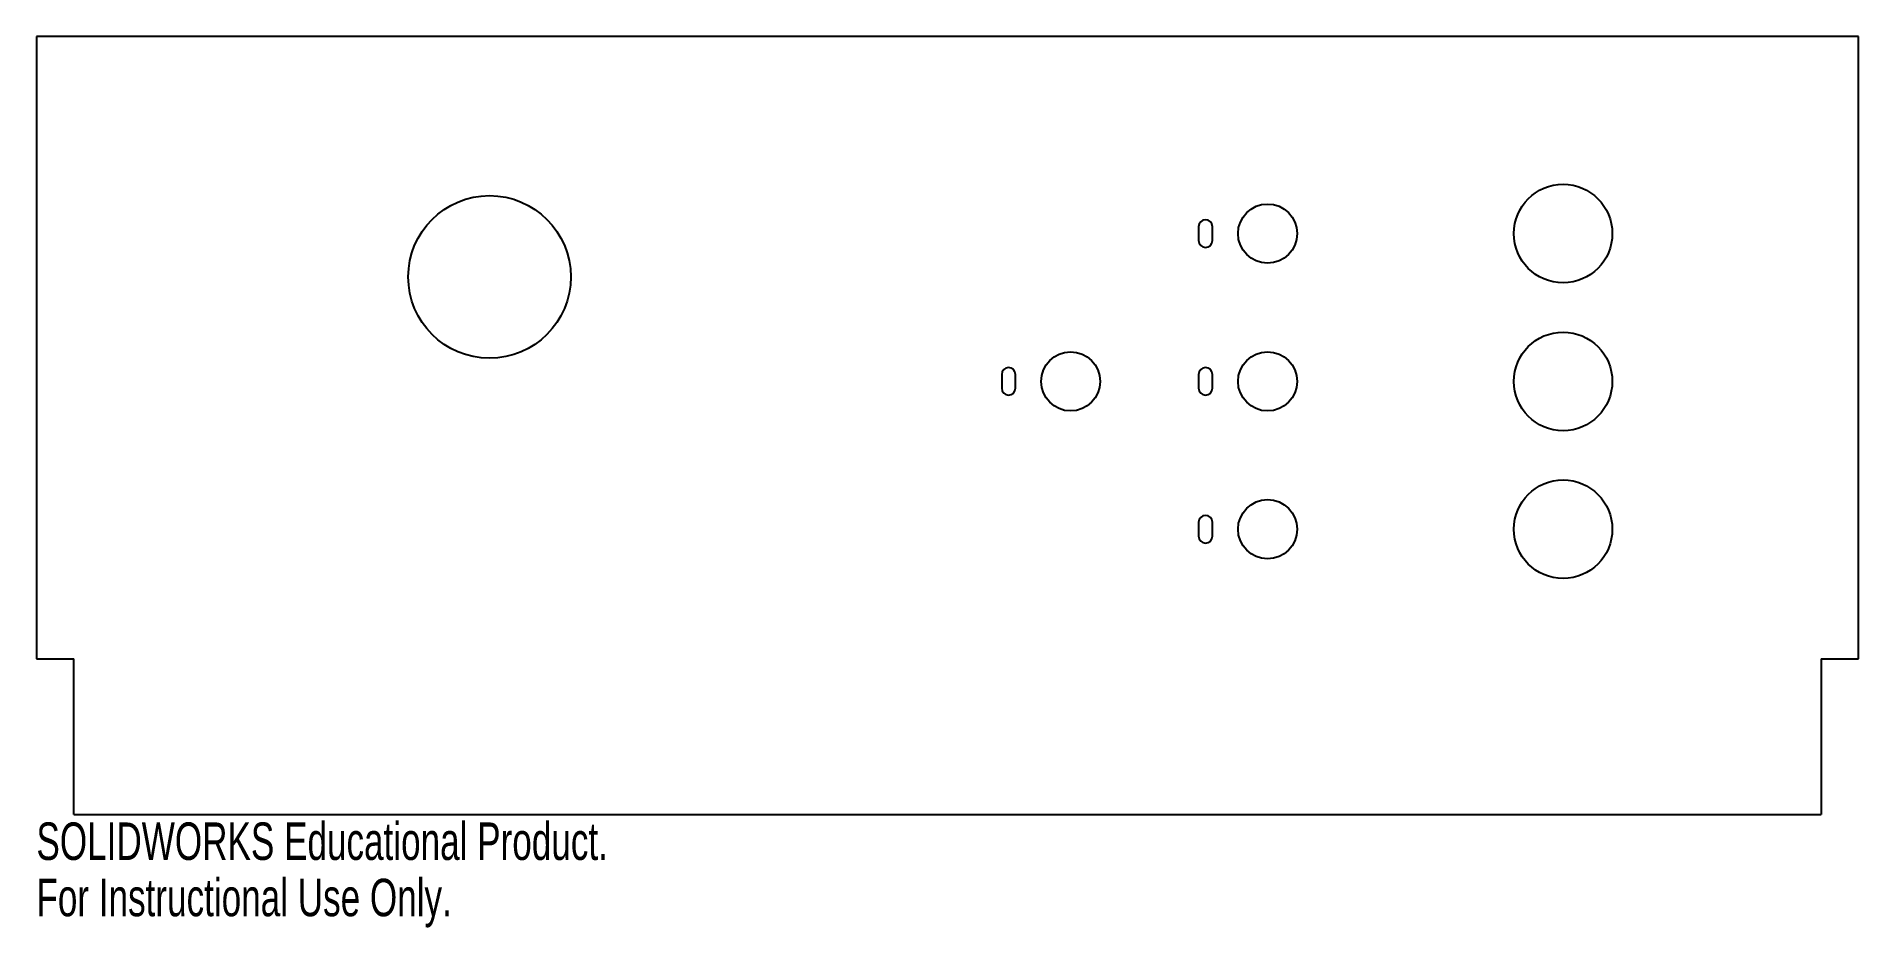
# Model space of a CAD drawing. Header units: inches. Extents: x -4.62 to 4.62, y -2.82 to 1.7.
import ezdxf

# ---------------------------------------------------------------- set-up
doc = ezdxf.new("R2010")
doc.units = ezdxf.units.IN
doc.header["$MEASUREMENT"] = 0
doc.styles.add('SLDTEXTSTYLE0', font='TXT', dxfattribs={"width": 0.7})

msp = doc.modelspace()

# ---------------------------------------------------------------- linework, layer by layer
at = {"color": 7, "linetype": 'Continuous', "lineweight": 25}
for p, q in [((-4.625, 1.7), (-4.625, -1.4569)), ((4.625, 1.7), (-4.625, 1.7)), ((4.625, -1.4569), (4.625, 1.7)), ((1.275, 0.735), (1.275, 0.665)), ((1.345, 0.665), (1.345, 0.735)), ((0.275, -0.015), (0.275, -0.085)), ((0.345, -0.085), (0.345, -0.015)), ((1.275, -0.015), (1.275, -0.085)), ((1.345, -0.085), (1.345, -0.015)), ((1.275, -0.765), (1.275, -0.835)), ((1.345, -0.835), (1.345, -0.765)), ((-4.625, -1.4569), (-4.435, -1.4569)), ((-4.435, -2.2475), (-4.435, -1.4569)), ((4.435, -1.4569), (4.625, -1.4569)), ((4.435, -1.4569), (4.435, -2.2475)), ((-4.435, -2.2475), (4.435, -2.2475))]:
    msp.add_line(p, q, dxfattribs=at)
for centre, radius in [((3.125, 0.7), 0.25), ((-2.325, 0.48), 0.4125), ((1.625, 0.7), 0.15), ((3.125, -0.05), 0.25), ((0.625, -0.05), 0.15), ((1.625, -0.05), 0.15), ((3.125, -0.8), 0.25), ((1.625, -0.8), 0.15)]:
    msp.add_circle(centre, radius, dxfattribs=at)
for centre, start, end in [((1.31, 0.735), 0, 180), ((1.31, 0.665), 180, 0), ((0.31, -0.015), 0, 180), ((1.31, -0.015), 0, 180), ((0.31, -0.085), 180, 0), ((1.31, -0.085), 180, 0), ((1.31, -0.765), 0, 180), ((1.31, -0.835), 180, 0)]:
    msp.add_arc(centre, 0.035, start, end, dxfattribs=at)

# ---------------------------------------------------------------- texts
at = {"color": 7, "linetype": 'Continuous', "char_height": 0.1903, "attachment_point": 1, "style": 'SLDTEXTSTYLE0'}
for s, insert in [('SOLIDWORKS Educational Product.', (-4.625, -2.2876)), ('For Instructional Use Only.', (-4.625, -2.5731))]:
    msp.add_mtext(s, dxfattribs=dict(at, insert=insert))

doc.saveas('drawing.dxf')
